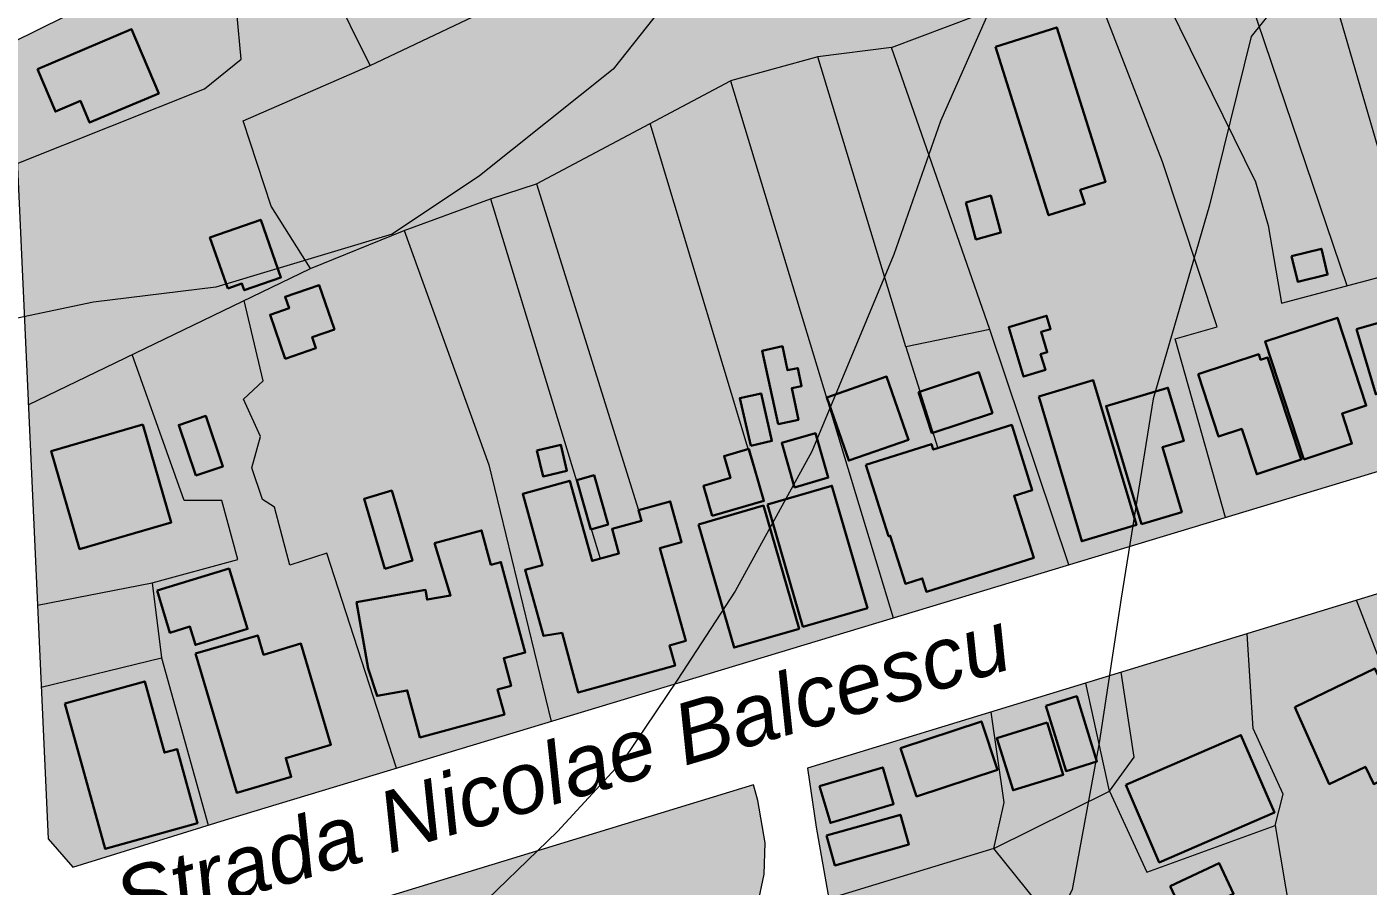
# Model space of a CAD drawing. Header units: metres. Extents: x 783184 to 1587399, y 282652 to 580595.
# Drawn here: x 787354 to 787502.5, y 290111.3 to 290206.3 of the extents above; entities that cross this region are included whole.
import ezdxf

# ---------------------------------------------------------------- set-up
doc = ezdxf.new("R2010")
doc.units = ezdxf.units.M
doc.header["$LTSCALE"] = 0.5
for name, color, linetype in [('cladiri', 18, 'CONTINUOUS'), ('curbe  de nivelI', 7, 'CONTINUOUS'), ('denumire strazi', 3, 'CONTINUOUS'), ('institutii publice servicii', 20, 'CONTINUOUS'), ('locuinte si functiuni complementare', 51, 'CONTINUOUS'), ('strazi', 7, 'CONTINUOUS')]:
    doc.layers.add(name, color=color, linetype=linetype)
doc.layers.add('Limite proprietati', color=7, linetype='CONTINUOUS', lineweight=5)
doc.styles.add('ARIAL_ITALIC', font='ariali.ttf')

msp = doc.modelspace()

# ---------------------------------------------------------------- hatches: boundary and pattern name
at = {"layer": 'cladiri', "lineweight": 30}
h = msp.add_hatch(color=256, dxfattribs=at)
h.paths.add_polyline_path([(787386.36734, 290177.78132), (787382.60991, 290176.4816), (787383.04708, 290175.21777), (787380.94747, 290174.4915), (787382.62777, 290169.63383), (787386.02825, 290170.81008), (787385.60972, 290172.02002), (787388.06628, 290172.86976)])
h.paths.add_polyline_path([(787379.92442, 290185.00395), (787374.29212, 290183.03623), (787376.26604, 290177.38618), (787377.84487, 290177.93776), (787378.10022, 290177.20687), (787382.15369, 290178.623)])
h.paths.add_polyline_path([(787365.63452, 290206.08099), (787355.21009, 290201.67016), (787357.19582, 290196.97714), (787359.97267, 290198.15209), (787360.98866, 290195.75093), (787368.63624, 290198.98681)])
h.paths.add_polyline_path([(787397.36023, 290219.32338), (787393.69036, 290217.51008), (787393.12565, 290218.65298), (787389.89166, 290217.05506), (787390.40426, 290216.01761), (787388.0054, 290214.83232), (787392.16282, 290206.41823), (787401.46555, 290211.01474)])
h.paths.add_polyline_path([(787402.71835, 290218.91991), (787399.22137, 290217.20175), (787402.08345, 290211.37654), (787405.58043, 290213.0947)])
h.paths.add_polyline_path([(787399.51678, 290225.14311), (787398.75291, 290224.71776), (787398.15915, 290225.78406), (787395.43553, 290224.26743), (787398.843, 290218.14817), (787402.33048, 290220.09015)])
h.paths.add_polyline_path([(787460.69135, 290187.67623), (787457.93119, 290186.91994), (787459.05311, 290182.82535), (787461.81328, 290183.58164)])
h.paths.add_polyline_path([(787467.99083, 290206.27392), (787461.21721, 290204.14001), (787467.08581, 290185.51142), (787471.08455, 290186.77115), (787470.59932, 290188.31139), (787473.37421, 290189.18557)])
h.paths.add_polyline_path([(787444.47032, 290219.82908), (787439.42469, 290216.67702), (787441.50543, 290213.3463), (787439.92215, 290212.35721), (787442.03899, 290208.96871), (787443.94559, 290210.15978), (787444.63117, 290209.06235), (787449.35347, 290212.01243)])
h.paths.add_polyline_path([(787449.19308, 290226.74891), (787450.38315, 290227.3124), (787449.25655, 290229.69171), (787465.90316, 290237.5738), (787468.23256, 290232.65423), (787472.72586, 290234.78179), (787469.23461, 290242.15514), (787435.15613, 290226.01914), (787438.66924, 290218.59961), (787450.41774, 290224.16247)])
h = msp.add_hatch(color=256, dxfattribs=at)
h.paths.add_polyline_path([(787536.0701, 290175.57156), (787536.47082, 290175.70219), (787533.28153, 290185.48591), (787527.28745, 290183.52703), (787529.02288, 290178.20328), (787529.41655, 290178.3316), (787532.79423, 290167.96996), (787536.76926, 290169.26573), (787535.93436, 290171.82692), (787537.16049, 290172.22661)])
h.paths.add_polyline_path([(787529.57139, 290176.35944), (787529.16948, 290176.22959), (787528.45367, 290178.44509), (787520.93043, 290176.24826), (787524.11979, 290165.94572), (787532.2415, 290168.09519)])
h.paths.add_polyline_path([(787525.08564, 290187.52416), (787519.89369, 290185.93063), (787520.96261, 290182.44797), (787526.15455, 290184.0415)])
h.paths.add_polyline_path([(787523.71126, 290209.19955), (787518.57945, 290207.20771), (787526.38646, 290186.44324), (787531.75966, 290188.46345)])
h.paths.add_polyline_path([(787521.08895, 290214.97843), (787519.70849, 290218.47892), (787514.88897, 290216.57829), (787516.26944, 290213.0778)])
h.paths.add_polyline_path([(787512.11991, 290185.98754), (787510.71601, 290185.62798), (787510.17801, 290187.72863), (787506.31275, 290186.73867), (787509.62554, 290175.35466), (787509.78835, 290174.79516), (787514.5694, 290176.42356)])
h.paths.add_polyline_path([(787518.35123, 290170.37234), (787521.46062, 290171.43138), (787519.22073, 290178.00778), (787509.78835, 290174.79516), (787509.62554, 290175.35466), (787501.14818, 290172.88772), (787503.28015, 290165.7015), (787507.14421, 290167.01758), (787509.33934, 290160.57261), (787519.00154, 290163.86351), (787518.19859, 290166.221), (787519.60232, 290166.6991)])
h.paths.add_polyline_path([(787499.04507, 290174.16037), (787491.05348, 290171.53523), (787495.33428, 290158.50342), (787500.65259, 290160.25042), (787499.56037, 290163.5754), (787502.23365, 290164.45354)])
h.paths.add_polyline_path([(787497.26813, 290181.79801), (787493.95875, 290180.99357), (787494.65235, 290178.14013), (787497.96174, 290178.94457)])
h.paths.add_polyline_path([(787491.32351, 290169.76939), (787490.54727, 290169.51436), (787490.34339, 290170.13493), (787483.63454, 290167.93081), (787485.90197, 290161.02925), (787488.46891, 290161.87259), (787490.11688, 290156.85653), (787495.03504, 290158.47233)])
h = msp.add_hatch(color=256, dxfattribs=at)
h.paths.add_polyline_path([(787479.67943, 290159.8345), (787482.04798, 290160.54141), (787480.29055, 290166.42979), (787473.46039, 290164.39129), (787477.35612, 290151.3384), (787481.81772, 290152.66999)])
h.paths.add_polyline_path([(787472.04088, 290167.25131), (787465.9939, 290165.44655), (787470.76836, 290149.44936), (787476.81535, 290151.25413)])
h.paths.add_polyline_path([(787463.01379, 290162.32245), (787454.31957, 290159.57884), (787454.12499, 290160.19546), (787446.88226, 290157.90989), (787449.37942, 290149.99663), (787449.57384, 290150.05798), (787451.24925, 290144.74879), (787453.11061, 290145.33617), (787453.57561, 290143.86263), (787465.44121, 290147.60702), (787463.27516, 290154.47101), (787465.29073, 290155.10706)])
h.paths.add_polyline_path([(787449.1588, 290167.66411), (787442.54298, 290165.3589), (787444.97862, 290158.36879), (787451.59443, 290160.674)])
h.paths.add_polyline_path([(787459.38721, 290168.14256), (787452.68433, 290165.92433), (787454.17955, 290161.4062), (787460.88243, 290163.62443)])
h.paths.add_polyline_path([(787466.93418, 290170.34595), (787466.25413, 290172.59701), (787467.31765, 290172.91831), (787466.87548, 290174.38198), (787462.67372, 290173.11263), (787462.76003, 290172.82691), (787464.32098, 290167.65994), (787466.73141, 290168.38814), (787466.20638, 290170.12608)])
h.paths.add_polyline_path([(787439.33161, 290168.59203), (787438.22021, 290168.35117), (787437.64402, 290171.0099), (787435.39289, 290170.52205), (787437.15348, 290162.39815), (787439.41912, 290162.88915), (787438.66536, 290166.36723), (787439.76224, 290166.60495)])
h.paths.add_polyline_path([(787441.29163, 290161.39633), (787437.56297, 290160.3215), (787438.98053, 290155.40386), (787442.70919, 290156.47868)])
h.paths.add_polyline_path([(787435.27282, 290165.80546), (787432.91859, 290165.26288), (787434.13262, 290159.99537), (787436.48684, 290160.53796)])
h.paths.add_polyline_path([(787433.91777, 290159.66266), (787431.18306, 290158.86973), (787431.88417, 290156.45174), (787428.91704, 290155.59141), (787429.88336, 290152.25871), (787435.58519, 290153.91196)])
h.paths.add_polyline_path([(787435.5385, 290153.39548), (787428.34168, 290151.30875), (787432.29308, 290137.681), (787439.48989, 290139.76773)])
h.paths.add_polyline_path([(787443.11295, 290155.59171), (787435.97568, 290153.52225), (787439.90198, 290139.98105), (787447.03924, 290142.05052)])
h = msp.add_hatch(color=256, dxfattribs=at)
h.paths.add_polyline_path([(787424.07839, 290148.68187), (787426.48118, 290149.35379), (787425.22261, 290153.85448), (787421.73007, 290152.87783), (787422.05499, 290151.71591), (787418.78677, 290150.80198), (787419.54156, 290148.10284), (787416.58065, 290147.27485), (787414.10265, 290156.13626), (787408.90726, 290154.68342), (787411.1077, 290146.81459), (787409.16359, 290146.27094), (787411.20498, 290138.97087), (787413.2663, 290139.29777), (787415.0474, 290132.69925), (787417.18689, 290133.29753), (787425.76971, 290135.69763), (787425.14689, 290137.92488), (787426.9458, 290138.42792)])
h.paths.add_polyline_path([(787416.79713, 290156.73802), (787414.89605, 290156.19448), (787416.45062, 290150.75726), (787418.3517, 290151.3008)])
h.paths.add_polyline_path([(787413.12385, 290160.10929), (787410.48106, 290159.48789), (787411.15704, 290156.61295), (787413.79984, 290157.23435)])
h.paths.add_polyline_path([(787406.48554, 290147.14914), (787405.37923, 290146.8499), (787404.35247, 290150.64587), (787399.15871, 290149.24103), (787400.92391, 290143.44995), (787398.32709, 290142.99433), (787398.14034, 290144.05871), (787390.52702, 290142.72294), (787391.81636, 290135.37424), (787392.79262, 290132.33041), (787396.12325, 290132.94729), (787397.30472, 290128.57937), (787397.52885, 290127.75073), (787406.87617, 290130.27906), (787406.12473, 290133.05714), (787407.62558, 290133.46311), (787406.80405, 290136.50035), (787409.19125, 290137.14606)])
h.paths.add_polyline_path([(787394.41563, 290155.04121), (787391.34901, 290154.13605), (787393.63341, 290146.3967), (787396.70002, 290147.30187)])
h.paths.add_polyline_path([(787384.37114, 290138.12724), (787380.22862, 290136.89931), (787379.59553, 290139.0351), (787372.71325, 290137.04059), (787377.28519, 290121.61682), (787383.2982, 290123.39921), (787382.68856, 290125.45589), (787387.68793, 290126.93781)])
h.paths.add_polyline_path([(787376.42413, 290146.42921), (787368.44903, 290143.99025), (787369.87508, 290139.32724), (787372.07964, 290140.00144), (787372.69667, 290137.98383), (787378.46721, 290139.74858)])
h.paths.add_polyline_path([(787370.65515, 290126.45399), (787369.2577, 290126.06822), (787367.08614, 290133.93471), (787358.25532, 290131.49694), (787362.69065, 290115.42997), (787372.91891, 290118.25351)])
h.paths.add_polyline_path([(787370.02307, 290151.52968), (787366.88137, 290162.36413), (787356.73147, 290159.42094), (787359.87317, 290148.58649)])
h.paths.add_polyline_path([(787373.8374, 290163.31426), (787370.84546, 290162.29589), (787372.74574, 290156.71295), (787375.73768, 290157.73132)])
h = msp.add_hatch(color=256, dxfattribs=at)
h.paths.add_polyline_path([(787449.10272, 290060.64665), (787434.821, 290055.12985), (787437.4772, 290048.25356), (787451.75892, 290053.77036)])
h.paths.add_polyline_path([(787435.35101, 290053.75776), (787432.10732, 290052.29774), (787433.37311, 290049.48555), (787436.53021, 290050.70509)])
h.paths.add_polyline_path([(787504.27711, 290062.83615), (787502.02365, 290065.53185), (787495.81692, 290060.34334), (787498.07038, 290057.64764)])
h.paths.add_polyline_path([(787516.05088, 290075.43483), (787512.74136, 290073.22316), (787514.69568, 290070.29874), (787518.0052, 290072.51041)])
h.paths.add_polyline_path([(787513.80976, 290080.17308), (787515.64289, 290080.96889), (787514.14656, 290084.41568), (787512.41096, 290083.66221), (787511.19364, 290086.4663), (787499.39226, 290081.34306), (787503.28504, 290072.37606), (787514.98889, 290077.45696)])
h.paths.add_polyline_path([(787527.42854, 290106.41398), (787520.71553, 290112.00424), (787519.36403, 290110.38131), (787515.97017, 290113.20755), (787513.10766, 290110.56217), (787520.90201, 290102.12808), (787522.66385, 290103.75629), (787524.17052, 290102.50161)])
h.paths.add_polyline_path([(787510.05282, 290116.25541), (787507.03828, 290114.90009), (787505.32273, 290118.71585), (787502.66761, 290117.52212), (787507.75624, 290106.20384), (787513.35517, 290108.91023)])
h.paths.add_polyline_path([(787524.72874, 290128.50972), (787533.04932, 290134.49519), (787528.46454, 290140.86862), (787512.61046, 290129.46388), (787518.8064, 290120.85072), (787526.3399, 290126.27)])
h.paths.add_polyline_path([(787514.10676, 290125.64704), (787511.98032, 290123.99124), (787513.48104, 290122.06396), (787515.45995, 290123.60488)])
h.paths.add_polyline_path([(787503.19961, 290135.36552), (787494.33444, 290131.10773), (787498.15258, 290122.58074), (787502.14859, 290124.49996), (787503.06563, 290122.59058), (787508.16006, 290125.03735)])
h.paths.add_polyline_path([(787488.37884, 290128.01391), (787475.62169, 290122.51203), (787479.32517, 290113.92479), (787492.08233, 290119.42667)])
h.paths.add_polyline_path([(787487.55264, 290110.45399), (787485.96556, 290113.82544), (787480.54934, 290111.2758), (787482.13642, 290107.90435)])
h.paths.add_polyline_path([(787444.79502, 290100.06461), (787442.2537, 290098.24814), (787445.00008, 290094.40585), (787447.54139, 290096.22232)])
h.paths.add_polyline_path([(787447.94146, 290109.20379), (787444.49204, 290106.99769), (787446.91032, 290103.21653), (787450.35973, 290105.42263)])
h.paths.add_polyline_path([(787450.69179, 290119.18906), (787442.51967, 290116.89227), (787443.44614, 290113.59583), (787451.61826, 290115.89262)])
h.paths.add_polyline_path([(787448.73385, 290124.43482), (787441.75353, 290122.36488), (787442.95967, 290118.29749), (787449.93999, 290120.36743)])
h.paths.add_polyline_path([(787459.6598, 290129.52477), (787450.71442, 290126.5688), (787452.48142, 290121.22148), (787461.4268, 290124.17745)])
h.paths.add_polyline_path([(787466.93623, 290129.38788), (787461.38112, 290127.67216), (787463.16306, 290121.90268), (787468.71816, 290123.6184)])
h.paths.add_polyline_path([(787470.20949, 290132.29481), (787466.79364, 290131.23981), (787469.02069, 290124.02915), (787472.43654, 290125.08415)])
at = {"layer": 'institutii publice servicii', "lineweight": 30}
h = msp.add_hatch(color=256, dxfattribs=at)
h.paths.add_polyline_path([(787414.42103, 290092.91064), (787415.01626, 290094.63564), (787416.32581, 290096.12272), (787419.36157, 290098.621), (787422.87348, 290100.76239), (787428.23519, 290104.76832), (787433.1162, 290107.68299), (787434.90196, 290109.28903), (787435.61627, 290112.62007), (787435.73529, 290116.07008), (787434.90196, 290120.76924), (787434.43657, 290122.50546), (787357.84146, 290099.07372), (787359.21524, 290056.62541), (787363.09025, 290059.08958), (787376.72135, 290069.02325), (787389.76602, 290078.3162), (787403.58221, 290082.0699), (787413.99368, 290088.4984), (787414.06383, 290089.22268)])
h.paths.add_polyline_path([(787425.08104, 290097.00578), (787423.09158, 290095.4123), (787421.92039, 290092.97821), (787419.00008, 290085.89099), (787415.1581, 290077.91381), (787412.52981, 290075.12061), (787412.08561, 290065.14112), (787409.52492, 290065.14112), (787408.51302, 290062.88077), (787406.25105, 290060.73938), (787413.22056, 290050.18798), (787415.36345, 290047.63021), (787417.20875, 290047.51125), (787420.24445, 290048.16556), (787424.11355, 290049.7121), (787429.03339, 290051.80088), (787430.86957, 290052.59602), (787435.59479, 290056.53029), (787449.86778, 290061.47181)])
at = {"layer": 'locuinte si functiuni complementare', "lineweight": 30}
msp.add_hatch(color=256, dxfattribs=at).paths.add_polyline_path([(787509.47063, 290243.43886), (787502.47449, 290263.77582), (787495.58918, 290272.37336), (787489.70135, 290272.37336), (787352.36924, 290204.57493), (787356.40068, 290116.51638), (787359.12986, 290113.38302), (787376.01757, 290118.62521), (787541.0433, 290168.51993)])
h = msp.add_hatch(color=256, dxfattribs=at)
h.paths.add_polyline_path([(787378.85714, 290065.15276), (787375.52848, 290062.64007), (787359.40119, 290050.87975), (787359.95159, 290033.87307), (787379.02716, 290044.025), (787384.63054, 290039.6699), (787388.98867, 290036.47022), (787390.94541, 290040.82534)])
h.paths.add_polyline_path([(787393.34681, 290033.27054), (787384.63054, 290039.6699), (787379.02716, 290044.025), (787359.95159, 290033.87307), (787360.79085, 290007.94094), (787396.01585, 290023.75883)])
h.paths.add_polyline_path([(787400.45951, 290009.01636), (787396.01585, 290023.75883), (787360.79085, 290007.94094), (787361.53232, 289985.03013), (787381.49065, 289988.12493), (787384.0302, 289984.63543), (787403.99926, 289991.34915)])
h.paths.add_polyline_path([(787384.0302, 289984.63543), (787381.49065, 289988.12493), (787361.53232, 289985.03013), (787362.26081, 289962.52065), (787380.43691, 289953.43646), (787389.35189, 289957.90004)])
h.paths.add_polyline_path([(787407.3629, 289992.48003), (787384.0302, 289984.63543), (787389.35189, 289957.90004), (787413.21652, 289969.84864)])
h.paths.add_polyline_path([(787425.08967, 289994.64667), (787427.75314, 289997.40751), (787426.89282, 289999.78198), (787407.3629, 289992.48003), (787413.21652, 289969.84864), (787430.92745, 289978.71621)])
h.paths.add_polyline_path([(787427.75314, 289997.40751), (787425.08967, 289994.64667), (787430.92745, 289978.71621), (787433.97296, 289980.24104)])
h.paths.add_polyline_path([(787451.50546, 290006.80924), (787436.53956, 290000.5928), (787434.73642, 290003.56587), (787426.89282, 289999.78198), (787433.97296, 289980.24104), (787457.19103, 289991.86593)])
h.paths.add_polyline_path([(787410.53856, 290037.59279), (787389.00689, 290072.15736), (787388.56435, 290072.15736), (787383.80244, 290068.88578), (787378.85714, 290065.15276), (787390.94541, 290040.82534), (787388.98867, 290036.47022), (787393.34681, 290033.27054), (787396.01585, 290023.75883), (787400.45951, 290009.01636), (787418.11633, 290018.07985)])
h.paths.add_polyline_path([(787435.71738, 290043.50504), (787453.62787, 290049.11082), (787458.13362, 290049.622), (787449.86778, 290061.47181), (787435.59479, 290056.53029), (787430.86957, 290052.59602), (787432.68509, 290048.40348), (787430.8994, 290047.63021), (787417.86346, 290043.58536), (787415.00632, 290044.1802), (787411.60041, 290045.15205), (787408.08843, 290050.32709), (787405.17175, 290055.79952), (787402.255, 290060.97453), (787398.86211, 290067.10128), (787394.99301, 290070.67028), (787391.42156, 290072.15736), (787389.00689, 290072.15736), (787410.53856, 290037.59279), (787418.11633, 290018.07985), (787441.09298, 290029.87409)])
h.paths.add_polyline_path([(787469.54693, 290036.78209), (787466.74746, 290040.94249), (787458.13362, 290049.622), (787453.62787, 290049.11082), (787458.10644, 290032.75989), (787455.49036, 290030.64838), (787460.72768, 290023.59296), (787464.10943, 290024.9948), (787464.87313, 290028.98843), (787463.14065, 290032.4714)], flags=17)
h.paths.add_polyline_path([(787485.64388, 290019.97362), (787479.03995, 290028.86831), (787475.2902, 290035.67172), (787473.8809, 290043.65208), (787481.47538, 290056.01381), (787441.94432, 290108.61545), (787441.10032, 290107.33907), (787435.89922, 290104.20878), (787428.55674, 290099.7897), (787425.08104, 290097.00578), (787458.13362, 290049.622), (787466.74746, 290040.94249), (787469.54693, 290036.78209), (787463.14065, 290032.4714), (787466.60562, 290025.50546), (787479.13673, 290002.85376), (787489.58025, 290008.08265), (787486.72063, 290013.51779), (787488.01266, 290014.80898)])
h.paths.add_polyline_path([(787507.45452, 290033.63288), (787491.36849, 290044.86751), (787479.03995, 290028.86831), (787485.64388, 290019.97362), (787488.01266, 290014.80898), (787486.72063, 290013.51779), (787489.58025, 290008.08265), (787501.9342, 290014.26806)])
h.paths.add_polyline_path([(787495.6493, 290053.34144), (787491.36849, 290044.86751), (787507.45452, 290033.63288), (787510.20749, 290043.29007)], flags=17)
h.paths.add_polyline_path([(787525.5327, 290097.04962), (787498.22154, 290095.74998), (787493.92207, 290107.49948), (787492.16719, 290118.02144), (787477.9526, 290112.84815), (787473.82868, 290121.79178), (787461.0162, 290115.46649), (787494.05223, 290074.44832), (787481.47538, 290056.01381), (787473.8809, 290043.65208), (787475.2902, 290035.67172), (787479.03995, 290028.86831), (787491.36849, 290044.86751), (787495.6493, 290053.34144), (787510.20749, 290043.29007)])
h.paths.add_polyline_path([(787531.78279, 290119.76859), (787525.87713, 290122.68291), (787517.71695, 290116.01901), (787528.43045, 290107.50912)])
h.paths.add_polyline_path([(787535.86458, 290134.69562), (787529.4747, 290143.28837), (787524.03451, 290144.77897), (787521.51243, 290149.14344), (787510.76379, 290145.85525), (787514.20719, 290133.55557), (787512.01355, 290131.53886), (787509.73225, 290123.20902), (787512.1891, 290116.01901), (787517.71695, 290116.01901), (787525.87713, 290122.68291), (787531.78279, 290119.76859)])
h.paths.add_polyline_path([(787540.93247, 290153.22879), (787537.72971, 290154.10458), (787521.51243, 290149.14344), (787524.03451, 290144.77897), (787529.4747, 290143.28837), (787535.86458, 290134.69562)])
h.paths.add_polyline_path([(787508.24058, 290138.5535), (787503.79233, 290136.16091), (787501.16777, 290142.91967), (787489.07981, 290139.22176), (787489.71779, 290128.73302), (787493.05208, 290121.45536), (787492.16719, 290118.02144), (787493.92207, 290107.49948), (787498.22154, 290095.74998), (787525.5327, 290097.04962), (787526.45531, 290100.28609), (787528.43045, 290107.50912), (787517.71695, 290116.01901), (787512.1891, 290116.01901), (787509.73225, 290123.20902), (787512.01355, 290131.53886)])
h.paths.add_polyline_path([(787475.11878, 290134.95084), (787471.19443, 290133.75031), (787473.82868, 290121.79178), (787476.55619, 290125.57644)])
h.paths.add_polyline_path([(787462.15867, 290120.56423), (787460.72026, 290130.54609), (787440.42991, 290124.33893), (787441.36988, 290117.81284), (787442.78832, 290109.89183), (787461.0162, 290115.46649)])
h = msp.add_hatch(color=256, dxfattribs=at)
h.paths.add_polyline_path([(787466.60562, 290025.50546), (787464.87313, 290028.98843), (787464.10943, 290024.9948), (787460.72768, 290023.59296), (787455.49036, 290030.64838), (787458.10644, 290032.75989), (787453.62787, 290049.11082), (787435.71738, 290043.50504), (787441.09298, 290029.87409), (787400.45951, 290009.01636), (787403.99926, 289991.34915), (787407.3629, 289992.48003), (787426.89282, 289999.78198), (787434.73642, 290003.56587), (787436.53956, 290000.5928), (787451.50546, 290006.80924), (787457.19103, 289991.86593), (787479.13673, 290002.85376)])
h.paths.add_polyline_path([(787461.0162, 290115.46649), (787442.78832, 290109.89183), (787441.94432, 290108.61545), (787481.47538, 290056.01381), (787494.05223, 290074.44832)])
h.paths.add_polyline_path([(787471.19443, 290133.75031), (787460.72026, 290130.54609), (787462.15867, 290120.56423), (787461.0162, 290115.46649), (787473.82868, 290121.79178)])
h.paths.add_polyline_path([(787489.71779, 290128.73302), (787489.07981, 290139.22176), (787475.11878, 290134.95084), (787476.55619, 290125.57644), (787473.82868, 290121.79178), (787477.9526, 290112.84815), (787492.16719, 290118.02144), (787493.05208, 290121.45536)])
h.paths.add_polyline_path([(787510.76379, 290145.85525), (787501.16777, 290142.91967), (787503.79233, 290136.16091), (787508.24058, 290138.5535), (787512.01355, 290131.53886), (787514.20719, 290133.55557)])

# ---------------------------------------------------------------- linework, layer by layer
at = {"layer": 'cladiri', "lineweight": 30}
for points in [[(787355.21009, 290201.67016), (787365.63452, 290206.08099), (787368.63624, 290198.98681), (787360.98866, 290195.75093), (787359.97267, 290198.15209), (787357.19582, 290196.97714), (787355.21009, 290201.67016)], [(787461.21721, 290204.14001), (787467.08581, 290185.51142), (787471.08455, 290186.77115), (787470.59932, 290188.31139), (787473.37421, 290189.18557), (787467.99083, 290206.27392), (787461.21721, 290204.14001)], [(787457.93119, 290186.91994), (787459.05311, 290182.82535), (787461.81328, 290183.58164), (787460.69135, 290187.67623), (787457.93119, 290186.91994)], [(787376.26604, 290177.38618), (787374.29212, 290183.03623), (787379.92442, 290185.00395), (787382.15369, 290178.623), (787378.10022, 290177.20687), (787377.84487, 290177.93776), (787376.26604, 290177.38618)], [(787493.95875, 290180.99357), (787497.26813, 290181.79801), (787497.96174, 290178.94457), (787494.65235, 290178.14013), (787493.95875, 290180.99357)], [(787382.62777, 290169.63383), (787386.02825, 290170.81008), (787385.60972, 290172.02002), (787388.06628, 290172.86976), (787386.36734, 290177.78132), (787382.60991, 290176.4816), (787383.04708, 290175.21777), (787380.94747, 290174.4915), (787382.62777, 290169.63383)], [(787501.14818, 290172.88772), (787509.62554, 290175.35466), (787509.78835, 290174.79516), (787519.22073, 290178.00778), (787521.46062, 290171.43138), (787518.35123, 290170.37234), (787519.60232, 290166.6991), (787518.19859, 290166.221), (787519.00154, 290163.86351), (787509.33934, 290160.57261), (787507.14421, 290167.01758), (787503.28015, 290165.7015), (787501.14818, 290172.88772)], [(787462.76003, 290172.82691), (787464.32098, 290167.65994), (787466.73141, 290168.38814), (787466.20638, 290170.12608), (787466.93418, 290170.34595), (787466.25413, 290172.59701), (787467.31765, 290172.91831), (787466.87548, 290174.38198), (787462.67372, 290173.11263), (787462.76003, 290172.82691)], [(787495.33428, 290158.50342), (787491.05348, 290171.53523), (787499.04507, 290174.16037), (787502.23365, 290164.45354), (787499.56037, 290163.5754), (787500.65259, 290160.25042), (787495.33428, 290158.50342)], [(787437.15348, 290162.39815), (787435.39289, 290170.52205), (787437.64402, 290171.0099), (787438.22021, 290168.35117), (787439.33161, 290168.59203), (787439.76224, 290166.60495), (787438.66536, 290166.36723), (787439.41912, 290162.88915), (787437.15348, 290162.39815)], [(787483.63454, 290167.93081), (787490.34339, 290170.13493), (787490.54727, 290169.51436), (787491.32351, 290169.76939), (787495.03504, 290158.47233), (787490.11688, 290156.85653), (787488.46891, 290161.87259), (787485.90197, 290161.02925), (787483.63454, 290167.93081)], [(787452.68433, 290165.92433), (787459.38721, 290168.14256), (787460.88243, 290163.62443), (787454.17955, 290161.4062), (787452.68433, 290165.92433)], [(787442.54298, 290165.3589), (787449.1588, 290167.66411), (787451.59443, 290160.674), (787444.97862, 290158.36879), (787442.54298, 290165.3589)], [(787465.9939, 290165.44655), (787470.76836, 290149.44936), (787476.81535, 290151.25413), (787472.04088, 290167.25131), (787465.9939, 290165.44655)], [(787434.13262, 290159.99537), (787432.91859, 290165.26288), (787435.27282, 290165.80546), (787436.48684, 290160.53796), (787434.13262, 290159.99537)], [(787477.35612, 290151.3384), (787473.46039, 290164.39129), (787480.29055, 290166.42979), (787482.04798, 290160.54141), (787479.67943, 290159.8345), (787481.81772, 290152.66999), (787477.35612, 290151.3384)], [(787366.88137, 290162.36413), (787370.02307, 290151.52968), (787359.87317, 290148.58649), (787356.73147, 290159.42094), (787366.88137, 290162.36413)], [(787372.74574, 290156.71295), (787370.84546, 290162.29589), (787373.8374, 290163.31426), (787375.73768, 290157.73132), (787372.74574, 290156.71295)], [(787446.88226, 290157.90989), (787454.12499, 290160.19546), (787454.31957, 290159.57884), (787463.01379, 290162.32245), (787465.29073, 290155.10706), (787463.27516, 290154.47101), (787465.44121, 290147.60702), (787453.57561, 290143.86263), (787453.11061, 290145.33617), (787451.24925, 290144.74879), (787449.57384, 290150.05798), (787449.37942, 290149.99663), (787446.88226, 290157.90989)], [(787438.98053, 290155.40386), (787437.56297, 290160.3215), (787441.29163, 290161.39633), (787442.70919, 290156.47868), (787438.98053, 290155.40386)], [(787410.48106, 290159.48789), (787413.12385, 290160.10929), (787413.79984, 290157.23435), (787411.15704, 290156.61295), (787410.48106, 290159.48789)], [(787429.88336, 290152.25871), (787435.58519, 290153.91196), (787433.91777, 290159.66266), (787431.18306, 290158.86973), (787431.88417, 290156.45174), (787428.91704, 290155.59141), (787429.88336, 290152.25871)], [(787414.89605, 290156.19448), (787416.45062, 290150.75726), (787418.3517, 290151.3008), (787416.79713, 290156.73802), (787414.89605, 290156.19448)], [(787393.63341, 290146.3967), (787391.34901, 290154.13605), (787394.41563, 290155.04121), (787396.70002, 290147.30187), (787393.63341, 290146.3967)], [(787417.18689, 290133.29753), (787425.76971, 290135.69763), (787425.14689, 290137.92488), (787426.9458, 290138.42792), (787424.07839, 290148.68187), (787426.48118, 290149.35379), (787425.22261, 290153.85448), (787421.73007, 290152.87783), (787422.05499, 290151.71591), (787418.78677, 290150.80198), (787419.54156, 290148.10284), (787416.58065, 290147.27485), (787414.10265, 290156.13626), (787408.90726, 290154.68342), (787411.1077, 290146.81459), (787409.16359, 290146.27094), (787411.20498, 290138.97087), (787413.2663, 290139.29777), (787415.0474, 290132.69925), (787417.18689, 290133.29753)], [(787435.97568, 290153.52225), (787439.90198, 290139.98105), (787447.03924, 290142.05052), (787443.11295, 290155.59171), (787435.97568, 290153.52225)], [(787428.34168, 290151.30875), (787435.5385, 290153.39548), (787439.48989, 290139.76773), (787432.29308, 290137.681), (787428.34168, 290151.30875)], [(787399.15871, 290149.24103), (787404.35247, 290150.64587), (787405.37923, 290146.8499), (787406.48554, 290147.14914), (787409.19125, 290137.14606), (787406.80405, 290136.50035), (787407.62558, 290133.46311), (787406.12473, 290133.05714), (787406.87617, 290130.27906), (787397.52885, 290127.75073), (787397.30472, 290128.57937), (787396.12325, 290132.94729), (787392.79262, 290132.33041), (787391.81636, 290135.37424), (787390.52702, 290142.72294), (787398.14034, 290144.05871), (787398.32709, 290142.99433), (787400.92391, 290143.44995), (787399.15871, 290149.24103)], [(787368.44903, 290143.99025), (787376.42413, 290146.42921), (787378.46721, 290139.74858), (787372.69667, 290137.98383), (787372.07964, 290140.00144), (787369.87508, 290139.32724), (787368.44903, 290143.99025)], [(787372.71325, 290137.04059), (787377.28519, 290121.61682), (787383.2982, 290123.39921), (787382.68856, 290125.45589), (787387.68793, 290126.93781), (787384.37114, 290138.12724), (787380.22862, 290136.89931), (787379.59553, 290139.0351), (787372.71325, 290137.04059)], [(787494.33444, 290131.10773), (787503.19961, 290135.36552), (787508.16006, 290125.03735), (787503.06563, 290122.59058), (787502.14859, 290124.49996), (787498.15258, 290122.58074), (787494.33444, 290131.10773)], [(787358.25532, 290131.49694), (787362.69065, 290115.42997), (787372.91891, 290118.25351), (787370.65515, 290126.45399), (787369.2577, 290126.06822), (787367.08614, 290133.93471), (787358.25532, 290131.49694)], [(787466.79364, 290131.23981), (787469.02069, 290124.02915), (787472.43654, 290125.08415), (787470.20949, 290132.29481), (787466.79364, 290131.23981)], [(787450.71442, 290126.5688), (787459.6598, 290129.52477), (787461.4268, 290124.17745), (787452.48142, 290121.22148), (787450.71442, 290126.5688)], [(787466.93623, 290129.38788), (787468.71816, 290123.6184), (787463.16306, 290121.90268), (787461.38112, 290127.67216), (787466.93623, 290129.38788)], [(787475.62169, 290122.51203), (787488.37884, 290128.01391), (787492.08233, 290119.42667), (787479.32517, 290113.92479), (787475.62169, 290122.51203)], [(787441.75353, 290122.36488), (787448.73385, 290124.43482), (787449.93999, 290120.36743), (787442.95967, 290118.29749), (787441.75353, 290122.36488)], [(787442.51967, 290116.89227), (787450.69179, 290119.18906), (787451.61826, 290115.89262), (787443.44614, 290113.59583), (787442.51967, 290116.89227)], [(787480.54934, 290111.2758), (787485.96556, 290113.82544), (787487.55264, 290110.45399), (787482.13642, 290107.90435), (787480.54934, 290111.2758)]]:
    msp.add_lwpolyline(points, dxfattribs=at)
at = {"layer": 'curbe  de nivelI', "color": 21, "lineweight": 5}
for points in [[(787528.59145, 290349.16224), (787528.07742, 290333.47883), (787526.69029, 290314.32162), (787523.53776, 290303.35666), (787517.98933, 290292.13961), (787504.73484, 290271.01889), (787496.15995, 290259.9279), (787487.71124, 290249.97119), (787475.58086, 290235.29176), (787465.99721, 290220.54575), (787455.1264, 290195.90896), (787449.95629, 290181.16299), (787440.87702, 290159.35907), (787432.41313, 290143.92823), (787425.98195, 290134.09758), (787420.05521, 290125.27517), (787412.74139, 290117.33505), (787402.74566, 290107.66987), (787394.80134, 290102.75451), (787377.39943, 290093.0499), (787349.10718, 290077.14098)], [(787556.18245, 290340.53164), (787558.35015, 290322.11621), (787559.163, 290314.26257), (787556.45339, 290303.97157), (787546.42795, 290284.20203), (787542.9055, 290268.49472), (787535.31865, 290251.43334), (787526.35199, 290241.58268), (787513.88789, 290230.75005), (787501.6948, 290220.45909), (787489.50165, 290205.29341), (787484.89535, 290186.60713), (787478.6633, 290165.21271), (787475.11375, 290143.13926), (787472.67516, 290127.16115), (787469.69461, 290110.9122), (787463.73351, 290098.45471), (787450.4565, 290085.99719), (787436.63766, 290076.78945), (787409.19114, 290064.17795), (787388.05681, 290054.58863)], [(787478.15749, 290340.13278), (787473.2039, 290324.87836), (787464.36771, 290301.06003), (787455.24919, 290273.16151), (787440.92192, 290234.67816), (787430.1782, 290215.88653), (787418.89722, 290201.65858), (787404.12458, 290189.8467), (787394.45518, 290183.40384), (787374.95506, 290177.5669), (787361.40341, 290175.87383), (787351.42793, 290173.80455)]]:
    msp.add_lwpolyline(points, dxfattribs=at)
at = {"layer": 'Limite proprietati', "lineweight": 5}
for points in [[(787449.72301, 290204.0785), (787459.10326, 290207.58267), (787472.26413, 290216.00787), (787512.00752, 290237.41906)], [(787513.99523, 290232.70242), (787503.83044, 290227.32482), (787494.91684, 290222.60914), (787477.94698, 290213.63136), (787489.96915, 290189.18478), (787491.37181, 290184.36651), (787492.86213, 290175.78125), (787507.41472, 290179.63586), (787494.91684, 290222.60914)], [(787392.01305, 290202.0548), (787408.52103, 290209.91876), (787399.683, 290227.9329)], [(787354.20155, 290164.55178), (787385.43329, 290179.61114), (787381.07227, 290186.50469), (787377.97837, 290195.95359), (787392.01305, 290202.0548), (787383.24403, 290219.81727)], [(787500.13842, 290177.70855), (787486.43191, 290218.12025)], [(787352.98054, 290191.22221), (787373.69917, 290199.50387), (787377.74127, 290202.78026), (787377.26552, 290207.93061), (787380.35788, 290209.99076), (787377.58908, 290217.02552)], [(787486.6611, 290152.07774), (787481.08391, 290171.83122), (787485.74575, 290173.14744), (787479.70529, 290191.40032), (787472.80164, 290209.18437)], [(787460.58258, 290172.88145), (787449.72301, 290204.0785), (787441.55908, 290203.01749)], [(787469.34494, 290146.84229), (787460.58258, 290172.88145), (787451.29, 290170.95414), (787441.55908, 290203.01749), (787431.90817, 290200.38917)], [(787410.42783, 290188.99474), (787431.90817, 290200.38917), (787449.87739, 290140.95637)], [(787435.58519, 290153.91196), (787422.98903, 290195.65794)], [(787405.33839, 290187.31641), (787410.42783, 290188.99474), (787421.73007, 290152.87783)], [(787395.77676, 290183.82133), (787405.33839, 290187.31641), (787417.47627, 290147.5253)], [(787385.43329, 290179.61114), (787395.77676, 290183.82133), (787405.15701, 290157.8903), (787412.04972, 290129.51936)], [(787394.92806, 290124.34271), (787387.23261, 290148.12378), (787383.13895, 290146.79909), (787381.43778, 290153.23341), (787380.11158, 290154.0704), (787378.92502, 290157.5579), (787379.90221, 290161.0454), (787378.01764, 290165.16065), (787380.1814, 290167.18339), (787378.09077, 290176.07072)], [(787367.89602, 290144.85214), (787377.38864, 290147.43291), (787375.61675, 290153.95027), (787371.45573, 290153.95027), (787365.70666, 290170.09933)], [(787451.29, 290170.95414), (787454.82895, 290159.73958)], [(787355.21727, 290142.36556), (787367.89602, 290144.85214), (787368.94202, 290136.54874)], [(787517.71695, 290116.01901), (787512.1891, 290116.01901), (787509.73225, 290123.20902), (787512.01355, 290131.53886), (787508.24058, 290138.5535), (787503.79233, 290136.16091), (787501.16777, 290142.91967)], [(787492.16719, 290118.02144), (787493.05208, 290121.45536), (787489.71779, 290128.73302), (787489.07981, 290139.22176)], [(787355.63156, 290133.31619), (787368.94202, 290136.54874), (787374.08364, 290118.02489)], [(787473.82868, 290121.79178), (787476.55619, 290125.57644), (787475.11878, 290134.95084)], [(787461.0162, 290115.46649), (787473.82868, 290121.79178), (787471.19443, 290133.75031)], [(787461.0162, 290115.46649), (787462.15867, 290120.56423), (787460.72026, 290130.54609)], [(787473.82868, 290121.79178), (787477.9526, 290112.84815), (787492.16719, 290118.02144), (787493.92207, 290107.49948), (787498.22154, 290095.74998), (787525.5327, 290097.04962)], [(787481.47538, 290056.01381), (787494.05223, 290074.44832), (787461.0162, 290115.46649), (787442.78832, 290109.89183)]]:
    msp.add_lwpolyline(points, dxfattribs=at)
at = {"layer": 'strazi', "color": 0, "lineweight": 20}
for points in [[(787352.36924, 290204.57493), (787356.40068, 290116.51638), (787359.12986, 290113.38302), (787376.01757, 290118.62521), (787541.0433, 290168.51993), (787509.47063, 290243.43886), (787502.47449, 290263.77582), (787495.58918, 290272.37336), (787489.70135, 290272.37336), (787352.36924, 290204.57493)], [(787537.72971, 290154.10458), (787440.42991, 290124.33893), (787441.36988, 290117.81284), (787442.78832, 290109.89183)]]:
    msp.add_lwpolyline(points, dxfattribs=at)
msp.add_lwpolyline([(787359.21524, 290056.62541), (787363.09025, 290059.08958), (787376.72135, 290069.02325), (787389.76602, 290078.3162), (787403.58221, 290082.0699), (787413.99368, 290088.4984), (787414.06383, 290089.22268), (787414.42103, 290092.91064), (787415.01626, 290094.63564), (787416.32581, 290096.12272), (787419.36157, 290098.621), (787422.87348, 290100.76239), (787428.23519, 290104.76832), (787433.1162, 290107.68299), (787434.90196, 290109.28903), (787435.61627, 290112.62007), (787435.73529, 290116.07008), (787434.90196, 290120.76924), (787434.43657, 290122.50546), (787357.84146, 290099.07372)], close=True, dxfattribs=at)

# ---------------------------------------------------------------- texts
at = {"layer": 'denumire strazi', "color": 0, "lineweight": 30, "style": 'ARIAL_ITALIC'}
msp.add_text('Strada Nicolae Balcescu', height=6.75, rotation=16.563581, dxfattribs=at).set_placement((787365.00399, 290106.19935))

doc.saveas('drawing.dxf')
